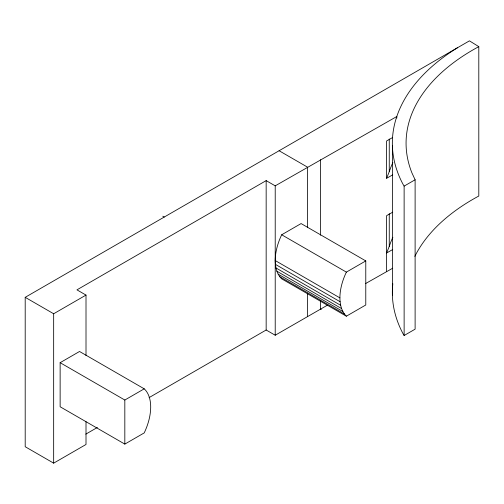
<?xml version="1.0" encoding="UTF-8"?>
<svg xmlns="http://www.w3.org/2000/svg" width="504" height="504" viewBox="0 0 504 504"><rect width="100%" height="100%" fill="white"/><g stroke="black" fill="none" stroke-linecap="round" stroke-linejoin="round"><path stroke-width="0.76" d="M392.723 174.838L386.612 178.296L389.258 171.681A250.116 144.402 0 0 1 392.862 162.553M392.862 237.252A250.116 144.402 0 0 0 389.258 246.374L386.612 252.995L392.723 249.53M86.008 421.678L86.008 444.478L53.663 463.151L25.2 446.72L25.2 297.329L469.445 40.849L478.8 46.645L478.8 196.031A228.703 132.042 0 0 0 414.849 256.378M396.805 118.062L396.805 116.506L275.216 185.85L266.162 180.621L76.948 289.857L86.008 295.086L86.008 355.629M25.2 297.329L53.663 313.759L86.008 295.086M60.134 362.685L79.537 351.483L144.226 388.83A44.377 25.622 -60 0 1 150.696 407.131C150.602 416.084 148.025 424.847 144.226 432.898L124.822 444.106L60.134 406.76L60.134 362.685L124.822 400.031L144.226 388.83M281.686 234.776L301.096 223.568L365.778 260.914L365.778 304.989L346.374 316.191L281.686 278.844C276.803 274.144 275.26 267.095 275.216 260.543A44.377 25.622 -60 0 1 281.686 234.776L346.374 272.122L365.778 260.914M415.113 179.771L415.113 329.162L404.126 335.506L404.126 186.115L415.113 179.771L411.932 172.916A228.703 132.042 0 0 1 478.8 46.645M85.8 434.139L97.367 427.461M149.096 397.599L266.162 330.007L275.216 335.236L327.316 305.235M392.723 137.485L386.612 140.95L386.612 178.296M392.723 212.184L386.612 215.643L386.612 271.669M365.482 283.626L392.723 268.204M162.798 216.229L164.279 217.035M279.096 150.74L307.56 167.177L307.56 227.695M275.216 260.543L339.904 297.889C339.948 304.441 341.491 311.491 346.374 316.191M275.404 264.373L340.093 301.72M275.959 267.945L340.647 305.292M276.879 271.215L341.567 308.561M278.151 274.144L342.84 311.491M279.758 276.696L344.446 314.042M321.237 309.525L320.5 309.097L320.5 300.447M404.126 186.115L402.942 184.136A242.43 139.967 0 0 1 457.474 47.754M404.126 335.506L402.942 333.522A242.43 139.967 0 0 1 392.83 283.777M392.383 145.656L392.383 295.048M389.258 139.003L389.258 171.681M389.258 213.696L389.258 246.374M320.5 159.705L320.5 235.185M307.56 293.221L307.56 316.562M275.216 185.85L275.216 335.236M266.162 180.621L266.162 330.007M124.822 400.031L124.822 444.106M53.663 313.759L53.663 463.151M339.904 297.889A44.377 25.622 -60 0 1 346.374 272.122"/></g></svg>
